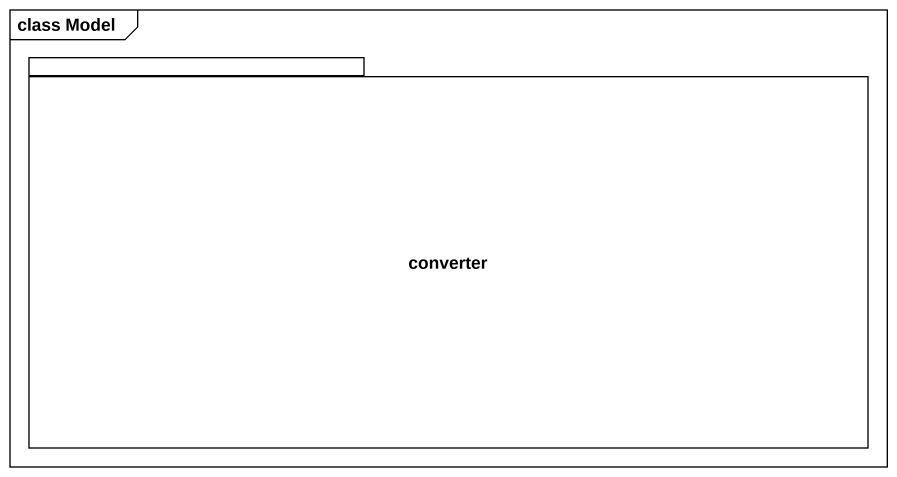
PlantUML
@startuml
mainframe class Model
package converter {
}
@enduml
